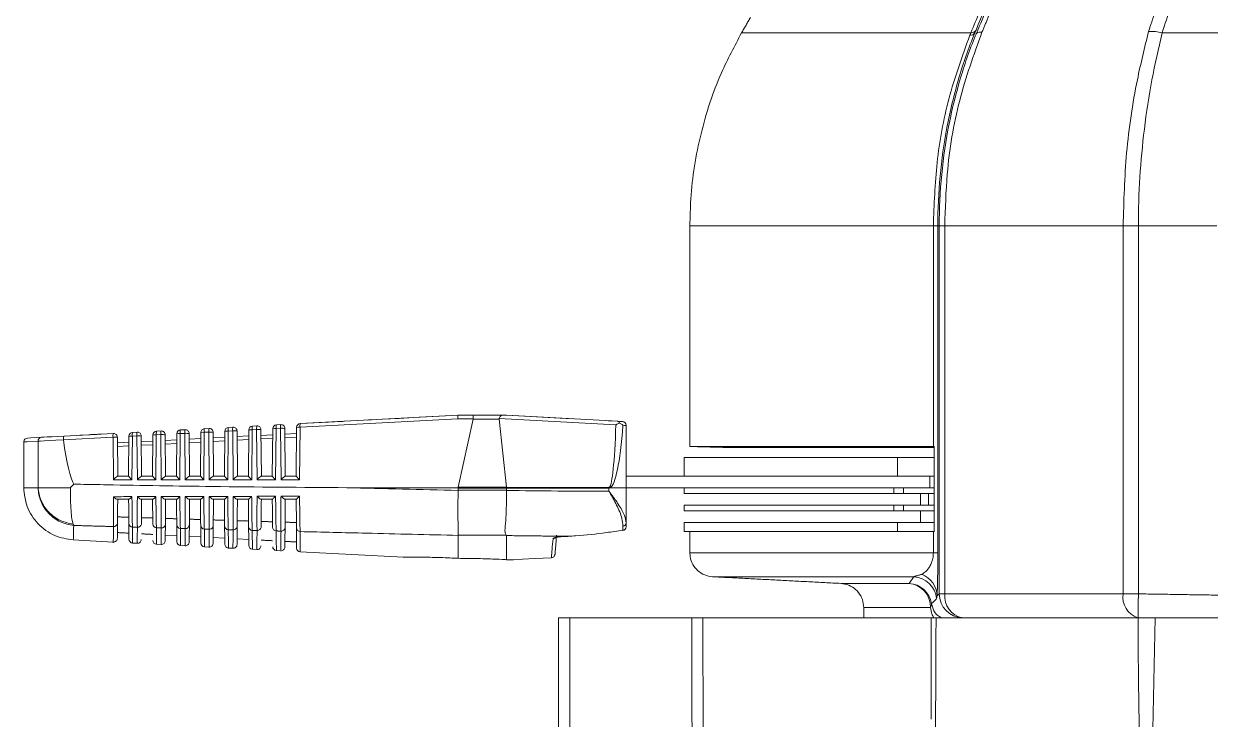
# Model space of a CAD drawing. Extents: x 2 to 136, y 1 to 99.
# Drawn here: x 52.111 to 55.184, y 10.563 to 12.364 of the extents above; entities that cross this region are included whole.
import ezdxf

# ---------------------------------------------------------------- set-up
doc = ezdxf.new("R2010")
doc.units = 0
doc.header["$MEASUREMENT"] = 0
doc.linetypes.add('SLD-Solid', pattern=[0])
doc.layers.add('OBJECT', color=7, linetype='CONTINUOUS')

msp = doc.modelspace()

# ---------------------------------------------------------------- linework, layer by layer
at = {"layer": 'OBJECT', "linetype": 'SLD-Solid', "lineweight": 15}
for p, q in [((53.9704, 12.3402), (54.564, 12.3402)), ((54.5784, 12.3384), (54.5744, 12.3401)), ((55.0597, 12.3402), (55.298, 12.3402)), ((53.8364, 11.2689), (53.8364, 11.8402)), ((53.8364, 11.8402), (54.4668, 11.8402)), ((54.4668, 11.8402), (54.4785, 11.8402)), ((54.4668, 11.2689), (54.4668, 11.8402)), ((54.4821, 11.8402), (54.4785, 11.8402)), ((54.4785, 11.8402), (54.4785, 10.9936)), ((54.4964, 11.8402), (54.4821, 11.8402)), ((54.4821, 10.8873), (54.4821, 11.8402)), ((54.9583, 11.8402), (54.4964, 11.8402)), ((54.4964, 11.8402), (54.4964, 10.8873)), ((54.9583, 11.8402), (54.9978, 11.8402)), ((54.9583, 10.8873), (54.9583, 11.8402)), ((54.9978, 11.8402), (55.2013, 11.8402)), ((54.9978, 11.8402), (54.9978, 10.8873)), ((53.2354, 11.3403), (52.8269, 11.3187)), ((52.8276, 11.3281), (53.2364, 11.3497)), ((53.2364, 11.3497), (53.1352, 11.3444)), ((53.2749, 11.3403), (53.2354, 11.3403)), ((53.2364, 11.3497), (53.2364, 11.3497)), ((53.2364, 11.3497), (53.2755, 11.3497)), ((53.2749, 11.34), (53.2367, 11.1638)), ((53.2749, 11.34), (53.2749, 11.3403)), ((53.3425, 11.34), (53.2749, 11.34)), ((53.2755, 11.3497), (53.3531, 11.3497)), ((53.3612, 11.1638), (53.3425, 11.34)), ((53.6449, 11.325), (53.3428, 11.3414)), ((53.3531, 11.3497), (53.3614, 11.3497)), ((53.3614, 11.3497), (53.6496, 11.3341)), ((53.5317, 11.3405), (53.3614, 11.3497)), ((52.4554, 11.3085), (52.4673, 11.3091)), ((52.5174, 11.3118), (52.5292, 11.3124)), ((52.5794, 11.315), (52.5912, 11.3157)), ((52.631, 11.1922), (52.632, 11.3084)), ((52.6408, 11.3089), (52.6397, 11.1828)), ((52.6525, 11.3095), (52.6408, 11.3089)), ((52.6415, 11.3183), (52.6532, 11.3189)), ((52.6536, 11.1828), (52.6525, 11.3095)), ((52.6637, 11.309), (52.6647, 11.1922)), ((52.693, 11.1922), (52.694, 11.3117)), ((52.7028, 11.3121), (52.7017, 11.1828)), ((52.7145, 11.3127), (52.7028, 11.3121)), ((52.7035, 11.3216), (52.7152, 11.3222)), ((52.7156, 11.1828), (52.7145, 11.3127)), ((52.7257, 11.3123), (52.7267, 11.1922)), ((52.755, 11.1922), (52.7561, 11.315)), ((52.7648, 11.3154), (52.7637, 11.1828)), ((52.7764, 11.316), (52.7648, 11.3154)), ((52.7655, 11.3249), (52.7771, 11.3255)), ((52.7776, 11.1828), (52.7764, 11.316)), ((52.7877, 11.3156), (52.7887, 11.1922)), ((52.817, 11.1922), (52.8181, 11.3182)), ((52.8269, 11.3187), (52.8257, 11.1828)), ((52.9008, 11.332), (52.8276, 11.3281)), ((53.6714, 11.3145), (53.6714, 11.1622)), ((52.1114, 11.2808), (52.1114, 11.1618)), ((52.1484, 11.1622), (52.1484, 11.2828)), ((52.3426, 11.2931), (52.214, 11.2863)), ((52.2163, 11.2959), (52.3433, 11.3026)), ((52.3433, 11.3026), (52.3117, 11.3009)), ((52.3436, 11.1828), (52.3426, 11.2931)), ((52.3539, 11.2927), (52.3547, 11.1922)), ((52.354, 11.2781), (52.3837, 11.2797)), ((52.383, 11.1922), (52.3839, 11.2953)), ((52.3927, 11.2958), (52.3917, 11.1828)), ((52.4046, 11.2964), (52.3927, 11.2958)), ((52.3934, 11.3052), (52.4053, 11.3058)), ((52.4056, 11.1828), (52.4046, 11.2964)), ((52.4158, 11.2959), (52.4167, 11.1922)), ((52.416, 11.2814), (52.4458, 11.2829)), ((52.445, 11.1922), (52.4459, 11.2986)), ((52.4547, 11.299), (52.4537, 11.1828)), ((52.4666, 11.2997), (52.4547, 11.299)), ((52.4676, 11.1828), (52.4666, 11.2997)), ((52.4778, 11.2992), (52.4787, 11.1922)), ((52.4779, 11.2846), (52.5078, 11.2862)), ((52.5077, 11.2768), (52.478, 11.2752)), ((52.507, 11.1922), (52.5079, 11.3019)), ((52.5167, 11.3023), (52.5157, 11.1828)), ((52.5286, 11.3029), (52.5167, 11.3023)), ((52.5296, 11.1828), (52.5286, 11.3029)), ((52.5398, 11.3025), (52.5407, 11.1922)), ((52.5399, 11.2879), (52.5698, 11.2895)), ((52.5697, 11.2801), (52.54, 11.2785)), ((52.569, 11.1922), (52.57, 11.3051)), ((52.5787, 11.3056), (52.5777, 11.1828)), ((52.5905, 11.3062), (52.5787, 11.3056)), ((52.5916, 11.1828), (52.5905, 11.3062)), ((52.6017, 11.3058), (52.6027, 11.1922)), ((52.6019, 11.2912), (52.6319, 11.2928)), ((52.6318, 11.2833), (52.6019, 11.2818)), ((52.6638, 11.2945), (52.6939, 11.2961)), ((52.6938, 11.2866), (52.6639, 11.285)), ((52.7258, 11.2977), (52.7559, 11.2993)), ((52.7558, 11.2899), (52.7259, 11.2883)), ((52.7878, 11.301), (52.8179, 11.3026)), ((52.8179, 11.2932), (52.7879, 11.2916)), ((52.3837, 11.2702), (52.3541, 11.2687)), ((52.4457, 11.2735), (52.416, 11.272)), ((54.4668, 11.2689), (53.8364, 11.2689)), ((53.9403, 11.2662), (53.9412, 11.2662)), ((54.2453, 11.2662), (53.9412, 11.2662)), ((54.2453, 11.2662), (54.2463, 11.2662)), ((54.4692, 11.2662), (54.2463, 11.2662)), ((54.4668, 11.2689), (54.4692, 11.2689)), ((54.4692, 11.269), (54.4692, 11.0484)), ((53.8214, 11.2402), (53.8214, 11.1922)), ((53.8214, 11.2402), (54.3736, 11.2402)), ((54.3736, 11.2402), (54.3736, 11.1922)), ((54.4692, 11.2402), (54.3736, 11.2402)), ((52.3546, 11.1922), (52.383, 11.1922)), ((52.4166, 11.1922), (52.445, 11.1922)), ((52.4786, 11.1922), (52.507, 11.1922)), ((52.5406, 11.1922), (52.569, 11.1922)), ((52.6026, 11.1922), (52.631, 11.1922)), ((52.6646, 11.1922), (52.693, 11.1922)), ((52.7266, 11.1922), (52.755, 11.1922)), ((52.7886, 11.1922), (52.817, 11.1922)), ((53.6714, 11.1922), (53.8529, 11.1922)), ((53.8529, 11.1922), (54.3736, 11.1922)), ((54.4692, 11.1922), (54.3736, 11.1922)), ((54.4574, 11.1922), (54.4574, 11.1622)), ((52.3917, 11.1828), (52.3436, 11.1828)), ((52.4537, 11.1828), (52.4056, 11.1828)), ((52.5157, 11.1828), (52.4676, 11.1828)), ((52.5777, 11.1828), (52.5296, 11.1828)), ((52.6397, 11.1828), (52.5916, 11.1828)), ((52.7017, 11.1828), (52.6536, 11.1828)), ((52.7637, 11.1828), (52.7156, 11.1828)), ((52.8257, 11.1828), (52.7776, 11.1828)), ((52.9477, 11.1622), (53.2363, 11.1622)), ((53.2363, 11.1551), (53.2364, 11.1555)), ((53.2364, 11.1607), (53.2364, 11.1555)), ((53.3614, 11.1607), (53.2364, 11.1607)), ((53.2364, 11.1555), (53.3614, 11.1555)), ((53.2367, 11.1638), (53.3612, 11.1638)), ((53.3612, 11.1638), (53.3613, 11.163)), ((53.3613, 11.163), (53.6269, 11.163)), ((53.3614, 11.1614), (53.3614, 11.1607)), ((53.6269, 11.1614), (53.3614, 11.1614)), ((53.3614, 11.1555), (53.3614, 11.1607)), ((53.3614, 11.1555), (53.3614, 11.155)), ((53.6269, 11.153), (53.6269, 11.1614)), ((53.6299, 11.1622), (53.6714, 11.1622)), ((53.6714, 11.1622), (53.6714, 11.0705)), ((53.6714, 11.1622), (53.8529, 11.1622)), ((53.8214, 11.1622), (53.8214, 11.1473)), ((53.8529, 11.1622), (54.3647, 11.1622)), ((54.3647, 11.1622), (54.3898, 11.1622)), ((54.3647, 11.1473), (54.3647, 11.1622)), ((54.4692, 11.1622), (54.3898, 11.1622)), ((54.3898, 11.1622), (54.3898, 11.1473)), ((53.8214, 11.1473), (54.3647, 11.1473)), ((54.3898, 11.1473), (54.3647, 11.1473)), ((54.4692, 11.1473), (54.3898, 11.1473)), ((54.4336, 11.1473), (54.4336, 11.1173)), ((54.4545, 11.1473), (54.4545, 11.1173)), ((53.8214, 11.1173), (53.8214, 11.1024)), ((53.8214, 11.1173), (54.3647, 11.1173)), ((53.8214, 11.1024), (54.3647, 11.1024)), ((54.3647, 11.1173), (54.3898, 11.1173)), ((54.3647, 11.1024), (54.3647, 11.1173)), ((54.3898, 11.1024), (54.3647, 11.1024)), ((54.4692, 11.1173), (54.3898, 11.1173)), ((54.3898, 11.1173), (54.3898, 11.1024)), ((54.4692, 11.1024), (54.3898, 11.1024)), ((54.4336, 11.1024), (54.4336, 11.0724)), ((53.8214, 11.0724), (53.8214, 11.0484)), ((54.3736, 11.0724), (53.8214, 11.0724)), ((54.3736, 11.0484), (54.3736, 11.0724)), ((54.3736, 11.0724), (54.4692, 11.0724)), ((52.4777, 11.0395), (52.508, 11.0379)), ((52.5397, 11.0362), (52.57, 11.0347)), ((52.6017, 11.033), (52.632, 11.0314)), ((53.3609, 11.0389), (53.2364, 11.0389)), ((53.2364, 11.0388), (53.2364, 10.9793)), ((53.3614, 11.0382), (53.3614, 10.9758)), ((53.5024, 11.0351), (53.5206, 11.0361)), ((53.5024, 11.0354), (53.5024, 11.0351)), ((53.5024, 11.0351), (53.5024, 11.0351)), ((53.5206, 11.0363), (53.5206, 11.0361)), ((54.3736, 11.0484), (53.8214, 11.0484)), ((53.8364, 10.9936), (53.8364, 11.0484)), ((54.3736, 11.0484), (54.3915, 11.0484)), ((54.4668, 11.0484), (54.3915, 11.0484)), ((54.4668, 11.0484), (54.4692, 11.0484)), ((54.4668, 10.9936), (54.4668, 11.0484)), ((52.2393, 11.027), (52.3433, 11.0215)), ((52.3933, 11.0189), (52.4053, 11.0183)), ((52.4553, 11.0157), (52.4672, 11.015)), ((52.5174, 11.0124), (52.5292, 11.0118)), ((52.5794, 11.0092), (52.5911, 11.0085)), ((52.6414, 11.0059), (52.6531, 11.0053)), ((52.6637, 11.0297), (52.6941, 11.0281)), ((52.7034, 11.0027), (52.7151, 11.002)), ((52.7654, 10.9994), (52.777, 10.9988)), ((52.8274, 10.9962), (53.0949, 10.9821)), ((53.8364, 10.9936), (54.4668, 10.9936)), ((54.4668, 10.9936), (54.4785, 10.9936)), ((54.416, 10.9317), (53.8952, 10.9317)), ((54.2277, 10.9143), (54.4038, 10.9143)), ((54.4964, 10.8873), (54.4821, 10.8873)), ((54.4964, 10.8873), (54.9583, 10.8873)), ((54.9583, 10.8873), (54.9978, 10.8873)), ((54.2864, 10.8253), (54.2864, 10.8523)), ((54.4591, 10.8523), (54.2864, 10.8523)), ((53.4964, 10.1995), (53.4964, 10.8253)), ((53.4964, 10.8253), (53.5256, 10.8253)), ((53.5256, 10.8253), (53.8411, 10.8253)), ((53.5256, 10.8253), (53.5256, 10.1995)), ((53.8411, 10.8253), (53.8701, 10.8253)), ((54.4692, 10.8253), (53.8701, 10.8253)), ((54.461, 10.8253), (54.4613, 10.5627)), ((54.9969, 10.8253), (54.4738, 10.8253))]:
    msp.add_line(p, q, dxfattribs=at)
at = {"layer": 'OBJECT', "linetype": 'SLD-Solid', "lineweight": 15, "flags": 128}
for points in [[(53.1352, 11.3444), (53.109, 11.343), (53.0839, 11.3417), (53.0608, 11.3405), (53.0405, 11.3394), (53.0239, 11.3385), (53.0115, 11.3379), (53.0039, 11.3375), (53.0013, 11.3373)], [(52.9409, 11.3341), (52.9401, 11.3341), (52.9379, 11.334), (52.9343, 11.3338), (52.9295, 11.3335), (52.9235, 11.3332), (52.9166, 11.3328), (52.9089, 11.3324), (52.9008, 11.332)], [(53.6248, 11.3354), (53.6248, 11.3354), (53.6341, 11.3349), (53.6618, 11.3334)], [(53.6496, 11.3341), (53.6559, 11.3337), (53.66, 11.3335), (53.6618, 11.3334)], [(53.6713, 11.3234), (53.67, 11.3235), (53.6672, 11.3236), (53.663, 11.3238)], [(53.6713, 11.3236), (53.6713, 11.3235), (53.6713, 11.3234)], [(52.1484, 11.2828), (52.1206, 11.2813), (52.1114, 11.2808)], [(52.1208, 11.2908), (52.1208, 11.2908), (52.1301, 11.2913), (52.1577, 11.2928)], [(52.214, 11.286), (52.1948, 11.285), (52.1781, 11.2842), (52.1645, 11.2836), (52.1545, 11.2831), (52.1484, 11.2828)], [(52.1577, 11.2928), (52.1632, 11.2931), (52.1722, 11.2935), (52.1843, 11.2942), (52.1992, 11.295), (52.2163, 11.2959)], [(52.2567, 11.298), (52.2595, 11.2982), (52.2825, 11.2994)], [(52.3542, 11.0712), (52.3539, 11.0414), (52.3539, 11.0314)], [(52.3839, 11.0288), (52.3839, 11.0288), (52.3838, 11.0391), (52.3835, 11.0698)], [(52.4782, 11.0678), (52.4779, 11.0357), (52.4778, 11.0249)], [(52.5079, 11.0223), (52.5079, 11.0241), (52.5078, 11.0382), (52.5076, 11.0664)], [(52.5402, 11.0661), (52.5399, 11.0377), (52.5398, 11.0235), (52.5398, 11.0217)], [(52.57, 11.0191), (52.57, 11.0209), (52.5698, 11.0355), (52.5696, 11.0647)], [(52.6021, 11.0644), (52.6019, 11.035), (52.6018, 11.0203), (52.6017, 11.0184)], [(52.632, 11.0158), (52.632, 11.0177), (52.6318, 11.0329), (52.6316, 11.0631)], [(52.6641, 11.0627), (52.6639, 11.0323), (52.6637, 11.0171), (52.6637, 11.0152)], [(52.694, 11.0126), (52.694, 11.0145), (52.6939, 11.0302), (52.6936, 11.0614)], [(52.7881, 11.0595), (52.7878, 11.027), (52.7877, 11.0107), (52.7877, 11.0087)], [(52.8181, 11.0061), (52.8181, 11.0081), (52.8179, 11.0249), (52.8176, 11.0582)], [(53.4914, 11.0389), (53.4892, 11.0132), (53.4877, 10.9969), (53.4871, 10.9902)], [(53.4975, 11.0347), (53.4996, 11.0349), (53.5024, 11.0351)], [(53.3792, 10.9757), (53.4025, 10.977), (53.4353, 10.9787), (53.4777, 10.981)]]:
    msp.add_lwpolyline(points, dxfattribs=at)
at = {"layer": 'OBJECT', "linetype": 'SLD-Solid', "lineweight": 15}
for centre, radius, start, end in [((54.5618, 12.3491), 0.0155, 268.1294, 324.6107), ((54.5642, 12.3562), 0.016, 269.4457, 325.4745), ((54.5882, 12.3267), 0.0153, 73.0297, 130.1257), ((55.0296, 12.2142), 0.1296, 76.5654, 92.4544), ((52.4559, 11.2985), 0.01, 93.0226, 179.5), ((52.4748, 11.3023), 0.0204, 162.3832, 189.2805), ((52.4867, 11.3029), 0.0204, 162.3832, 189.2805), ((52.4678, 11.2991), 0.01, 0.5, 93.0226), ((52.5179, 11.3018), 0.01, 93.0226, 179.5), ((52.5369, 11.3056), 0.0204, 162.3855, 189.2745), ((52.5487, 11.3062), 0.0204, 162.3832, 189.2805), ((52.5298, 11.3024), 0.01, 0.5, 93.0226), ((52.58, 11.3051), 0.01, 93.0226, 179.5), ((52.5989, 11.3089), 0.0204, 162.383, 189.2806), ((52.6107, 11.3095), 0.0204, 162.3859, 189.2742), ((52.5917, 11.3057), 0.01, 0.5, 93.0226), ((52.642, 11.3083), 0.01, 93.0226, 179.5), ((52.6384, 11.2679), 0.041, 86.6838, 99.0007), ((52.6609, 11.3121), 0.0204, 162.3864, 189.2738), ((52.6726, 11.3128), 0.0204, 162.3832, 189.2805), ((52.656, 11.2551), 0.0545, 81.8662, 93.6814), ((52.6537, 11.3089), 0.01, 0.5, 93.0226), ((52.704, 11.3116), 0.01, 93.0226, 179.5), ((52.7004, 11.2712), 0.041, 86.687, 98.9994), ((52.7229, 11.3154), 0.0204, 162.3828, 189.2808), ((52.7346, 11.316), 0.0204, 162.3832, 189.2805), ((52.718, 11.2583), 0.0545, 81.8665, 93.6811), ((52.7157, 11.3122), 0.01, 0.5, 93.0226), ((52.7661, 11.3149), 0.01, 93.0226, 179.5), ((52.7625, 11.2745), 0.041, 86.6838, 99.0007), ((52.785, 11.3187), 0.0204, 162.3859, 189.2742), ((52.7966, 11.3193), 0.0204, 162.3859, 189.2742), ((52.7799, 11.2616), 0.0545, 81.8661, 93.6815), ((52.7777, 11.3155), 0.01, 0.5, 93.0226), ((52.8281, 11.3182), 0.01, 93.0226, 179.5), ((52.8245, 11.2777), 0.041, 86.6868, 98.9977), ((52.847, 11.322), 0.0204, 162.3828, 189.2808), ((53.6613, 11.3234), 0.01, 0.809, 86.8941), ((53.6613, 11.3234), 0.00999, 359.9496, 86.8549), ((52.1214, 11.2808), 0.01, 93.0226, 175.0653), ((52.1583, 11.2829), 0.00991, 93.4746, 180.5507), ((52.3628, 11.2964), 0.0204, 162.3859, 189.2742), ((52.3461, 11.2387), 0.0545, 81.8661, 93.6815), ((52.3439, 11.2926), 0.01, 0.5, 93.0226), ((52.3939, 11.2952), 0.01, 93.0226, 179.5), ((52.3903, 11.2548), 0.041, 86.6857, 99.0007), ((52.4128, 11.299), 0.0204, 162.3855, 189.2745), ((52.4247, 11.2997), 0.0204, 162.3758, 189.2843), ((52.4081, 11.242), 0.0545, 81.8662, 93.6814), ((52.4058, 11.2959), 0.01, 0.5, 93.0226), ((52.4523, 11.2581), 0.041, 86.6836, 99.001), ((52.4701, 11.2452), 0.0545, 81.8665, 93.6811), ((52.5144, 11.2614), 0.041, 86.687, 98.9975), ((52.5321, 11.2485), 0.0545, 81.8667, 93.6809), ((52.5764, 11.2646), 0.041, 86.687, 98.9994), ((52.594, 11.2518), 0.0545, 81.8661, 93.6815), ((53.508, 11.1614), 0.1189, 0.0138, 0.7743), ((53.5339, 11.071), 0.1324, 43.5506, 44.5), ((52.3443, 11.0714), 0.00992, 266.5029, 358.941), ((52.3934, 11.07), 0.00989, 181.003, 267.587), ((52.4063, 11.0697), 0.00992, 266.4849, 358.9201), ((52.4554, 11.0683), 0.00989, 181.0189, 267.61), ((52.4683, 11.068), 0.00991, 266.4666, 358.8996), ((52.5174, 11.0666), 0.00989, 181.0368, 267.6311), ((52.5302, 11.0663), 0.00991, 266.4477, 358.8788), ((52.5795, 11.0649), 0.00988, 181.0553, 267.6532), ((52.5922, 11.0646), 0.00991, 266.4286, 358.8557), ((52.6415, 11.0633), 0.00988, 181.0784, 267.6709), ((52.6542, 11.0629), 0.00991, 266.4108, 358.8338), ((52.7035, 11.0616), 0.00987, 181.0943, 267.6966), ((53.6629, 11.0716), 0.00857, 271.3583, 352.7708), ((52.3439, 11.0315), 0.01, 266.9496, 359.5), ((52.7162, 11.0613), 0.0099, 266.3922, 358.8115), ((52.7655, 11.06), 0.00987, 181.1135, 267.7191), ((52.7782, 11.0597), 0.0099, 266.3725, 358.7897), ((52.8275, 11.0584), 0.00987, 181.134, 267.7412), ((53.4815, 11.0401), 0.0101, 272.6072, 311.1823), ((53.4994, 11.0015), 0.0332, 93.2081, 110.1487), ((53.6623, 11.0615), 0.00906, 272.8152, 355.6376), ((53.652, 11.0503), 0.011, 3.6039, 11.5459), ((53.6614, 11.0609), 0.01, 279.2546, 0), ((52.3939, 11.0289), 0.01, 180.5, 266.6468), ((52.4058, 11.0283), 0.01, 266.5331, 359.5), ((52.4559, 11.0256), 0.01, 180.5, 266.1343), ((52.4678, 11.025), 0.01, 266.0214, 359.5), ((52.5179, 11.0224), 0.01, 180.5, 265.6235), ((52.5298, 11.0218), 0.01, 265.5116, 359.5), ((52.58, 11.0191), 0.01, 180.5, 265.1147), ((52.5917, 11.0185), 0.01, 265.0037, 359.5), ((52.642, 11.0159), 0.01, 180.5, 264.6079), ((52.6537, 11.0153), 0.01, 264.4978, 359.5), ((52.704, 11.0126), 0.01, 180.5, 264.103), ((52.7157, 11.012), 0.01, 263.9939, 359.5), ((52.7661, 11.0094), 0.01, 180.5, 263.6003), ((52.7777, 11.0088), 0.01, 263.4921, 359.5), ((52.8281, 11.0061), 0.01, 180.5, 263.0997), ((54.4008, 10.8523), 0.062, 9.0434, 87.1598), ((54.3987, 10.854), 0.0605, 358.4265, 85.0795), ((54.4132, 10.8697), 0.062, 5.1379, 87.4505), ((54.4159, 10.8812), 0.0604, 0.8387, 69.7837), ((54.5441, 10.8873), 0.062, 180.0185, 268.8269), ((54.5529, 10.8812), 0.0568, 173.8232, 259.8676), ((55.0131, 10.8784), 0.0556, 170.8084, 252.8844), ((104.3067, 10.0493), 49.316, 179.02638, 179.0984), ((54.4477, 10.861), 0.0143, 322.6459, 4.1231)]:
    msp.add_arc(centre, radius, start, end, dxfattribs=at)
for centre, major_axis, ratio, start_param, end_param in [((53.2366, 11.3397), (-0.00026, 0.01), 0.120424, 0.003177, 1.515259), ((53.2755, 11.3397), (0, 0.01), 0.061163, 0, 1.518436), ((53.3799, 11.3397), (0.0374, -0.0006), 0.267094, 3.033482, 3.174083), ((53.6191, 11.7325), (-0.0078, 0.5695), 0.050872, 3.193561, 3.914226), ((53.6114, 11.731), (-0.0157, 0.5695), 0.101686, 3.191455, 3.913119), ((52.2664, 13.452), (0.0147, 2.2897), 0.052015, 2.811677, 3.052791), ((54.4165, 11.2871), (0.062, -0.0151), 0.162711, 5.7002, 5.769198), ((52.3448, 11.1822), (0.00988, 0.00996), 0.087934, 0.08695, 1.605386), ((52.3929, 11.1822), (-0.00991, 0.00999), 0.035372, 0.03505, 1.483386), ((52.4068, 11.1822), (0.00988, 0.00996), 0.087934, 0.08695, 1.605386), ((52.4549, 11.1822), (-0.00991, 0.00999), 0.035372, 0.03505, 1.483386), ((52.4688, 11.1822), (0.00988, 0.00996), 0.087934, 0.08695, 1.605386), ((52.5169, 11.1822), (-0.00991, 0.00999), 0.035372, 0.03505, 1.483386), ((52.5308, 11.1822), (0.00988, 0.00996), 0.087934, 0.08695, 1.605386), ((52.5789, 11.1822), (-0.00991, 0.00999), 0.035372, 0.03505, 1.483386), ((52.5928, 11.1822), (0.00988, 0.00996), 0.087934, 0.08695, 1.605386), ((52.6409, 11.1822), (-0.00991, 0.00999), 0.035372, 0.03505, 1.483386), ((52.6548, 11.1822), (0.00988, 0.00996), 0.087934, 0.08695, 1.605386), ((52.7029, 11.1822), (-0.00991, 0.00999), 0.035372, 0.03505, 1.483386), ((52.7168, 11.1822), (0.00988, 0.00996), 0.087934, 0.08695, 1.605386), ((52.7649, 11.1822), (-0.00991, 0.00999), 0.035372, 0.03505, 1.483386), ((52.7788, 11.1822), (0.00988, 0.00996), 0.087934, 0.08695, 1.605386), ((52.8269, 11.1822), (-0.00991, 0.00999), 0.035372, 0.03505, 1.483386), ((57.2547, 13.2247), (19.0675, 0), 0.111038, 4.484542, 4.500054), ((52.2584, 11.1607), (0.9787, 0.0064), 0.122438, 6.24272, 6.255809), ((52.259, 11.1607), (0.9773, 0), 0.122785, 0, 0.013091), ((53.7191, 13.2247), (7.8848, 0), 0.262774, 4.666998, 4.700689), ((53.6191, 11.7325), (-0.0078, 0.5695), 0.050872, 3.140897, 3.193561), ((53.6114, 11.731), (-0.0157, 0.5695), 0.101686, 3.138791, 3.191455), ((54.4165, 11.0303), (0.062, 0.0151), 0.162756, 0.513963, 0.582961)]:
    msp.add_ellipse(centre, major_axis=major_axis, ratio=ratio, start_param=start_param, end_param=end_param, dxfattribs=at)
for points in [[(54.564, 12.3402), (54.9334, 13.2283)], [(54.6233, 12.4152), (54.5927, 12.3414)], [(55.0241, 12.3436), (55.048, 12.4152)], [(53.9704, 12.3402), (53.9931, 12.3796)], [(54.5613, 12.3336), (54.564, 12.3402)], [(53.6714, 11.3145), (53.6713, 11.3234)], [(52.214, 11.2863), (52.214, 11.286)], [(53.9167, 11.2668), (53.8364, 11.2689)], [(53.9167, 11.2668), (53.9194, 11.2668)], [(53.9194, 11.2668), (53.9412, 11.2662)], [(54.4668, 11.2689), (54.4694, 11.2689)], [(52.148, 11.1622), (52.1484, 11.1622)], [(52.2321, 11.1622), (52.2413, 11.1713)], [(53.3614, 11.1614), (53.3613, 11.163)], [(52.3833, 11.1322), (52.3535, 11.1322)], [(52.4452, 11.1322), (52.4156, 11.1322)], [(52.5072, 11.1322), (52.4777, 11.1322)], [(52.5692, 11.1322), (52.5397, 11.1322)], [(52.6311, 11.1322), (52.6018, 11.1322)], [(52.6931, 11.1322), (52.6639, 11.1322)], [(52.7551, 11.1322), (52.7259, 11.1322)], [(52.8171, 11.1322), (52.788, 11.1322)], [(52.2393, 11.0678), (52.2407, 11.0645)], [(52.3437, 11.0615), (52.2407, 11.0645)], [(52.3834, 11.0856), (52.3543, 11.0866)], [(52.4454, 11.0837), (52.4163, 11.0846)], [(52.5074, 11.0817), (52.4783, 11.0826)], [(52.5694, 11.0797), (52.5403, 11.0807)], [(52.6315, 11.0778), (52.6023, 11.0787)], [(52.6935, 11.0759), (52.6642, 11.0768)], [(52.7555, 11.0739), (52.7262, 11.0748)], [(52.8175, 11.072), (52.7882, 11.0729)], [(53.6628, 11.0525), (53.6631, 11.063)], [(53.6714, 11.0705), (53.6714, 11.0609)], [(52.354, 11.046), (52.3837, 11.0444)], [(52.4057, 11.0598), (52.393, 11.0601)], [(52.4159, 11.0427), (52.4458, 11.0412)], [(52.4676, 11.0581), (52.455, 11.0584)], [(52.5296, 11.0564), (52.517, 11.0567)], [(52.5916, 11.0547), (52.579, 11.055)], [(52.6536, 11.053), (52.6411, 11.0534)], [(52.7156, 11.0514), (52.7031, 11.0518)], [(52.7776, 11.0498), (52.7651, 11.0502)], [(53.2364, 11.0389), (53.2364, 11.0388)], [(53.3614, 11.0382), (53.3609, 11.0389)], [(53.5206, 11.0363), (53.3614, 11.0382)], [(53.5024, 11.0354), (53.5206, 11.0363)], [(54.4694, 11.0484), (54.4668, 11.0484)], [(52.7258, 11.0265), (52.7559, 11.0249)], [(52.7878, 11.0232), (52.8179, 11.0216)], [(53.3792, 10.9757), (53.3792, 10.9757)], [(53.4777, 10.981), (53.4777, 10.981)], [(54.2277, 10.9143), (53.8952, 10.9317)], [(54.416, 10.9317), (54.4368, 10.9378)], [(54.4763, 10.8821), (54.475, 10.8753)], [(54.4763, 10.8821), (54.4821, 10.8873)], [(54.9978, 10.8873), (55.3234, 10.8821)], [(55.0414, 10.8253), (55.022, 9.9453)]]:
    msp.add_open_spline(points, degree=1, dxfattribs=at)
for points, knots in [([(54.9457, 13.2351), (54.8859, 13.0912), (54.7629, 12.7954), (54.6403, 12.4993), (54.5773, 12.3471)], [0, 0, 0, 0, 0.486388, 1, 1, 1, 1]), ([(54.5784, 12.3384), (54.5784, 12.3384), (54.5884, 12.3619), (54.5979, 12.3851), (54.6074, 12.4083)], [0, 0, 0, 0, 0.000029, 1, 1, 1, 1]), ([(55.0823, 12.4079), (55.0741, 12.3848), (55.0659, 12.3617), (55.0597, 12.3402), (55.0597, 12.3402)], [0, 0, 0, 0, 0.999968, 1, 1, 1, 1]), ([(53.9704, 12.3402), (53.9521, 12.3059), (53.9078, 12.2226), (53.8607, 12.078), (53.8386, 11.9436), (53.8369, 11.8634), (53.8364, 11.8402)], [0, 0, 0, 0, 0.222892, 0.54036, 0.867035, 1, 1, 1, 1]), ([(54.4668, 11.8402), (54.4688, 11.8951), (54.4728, 12.0065), (54.5038, 12.1746), (54.5417, 12.2794), (54.5613, 12.3336)], [0, 0, 0, 0, 0.319105, 0.647494, 1, 1, 1, 1]), ([(54.5744, 12.3401), (54.5744, 12.3401), (54.5574, 12.3006), (54.5309, 12.2225), (54.5002, 12.0967), (54.4825, 11.9689), (54.4785, 11.8831), (54.4785, 11.8402), (54.4785, 11.8402)], [0, 0, 0, 0, 0.000004, 0.254675, 0.509348, 0.754672, 0.999996, 1, 1, 1, 1]), ([(54.4821, 11.8402), (54.4821, 11.8402), (54.4821, 11.8847), (54.4864, 11.9736), (54.5052, 12.1023), (54.5357, 12.2243), (54.5626, 12.3016), (54.5784, 12.3384), (54.5784, 12.3384)], [0, 0, 0, 0, 0.000005, 0.2589, 0.517796, 0.758901, 0.999996, 1, 1, 1, 1]), ([(54.5927, 12.3414), (54.5717, 12.2833), (54.5293, 12.1653), (54.501, 11.9945), (54.4978, 11.8849), (54.4964, 11.8402)], [0, 0, 0, 0, 0.365392, 0.741453, 1, 1, 1, 1]), ([(54.5773, 12.3471), (54.5763, 12.3447), (54.5753, 12.3423), (54.5744, 12.3401), (54.5744, 12.3401)], [0, 0, 0, 0, 0.99969, 1, 1, 1, 1]), ([(54.9583, 11.8402), (54.9601, 11.9035), (54.9638, 12.0319), (54.9893, 12.2015), (55.014, 12.3023), (55.0241, 12.3436)], [0, 0, 0, 0, 0.364471, 0.739445, 1, 1, 1, 1]), ([(55.0597, 12.3402), (55.0597, 12.3402), (55.0493, 12.2986), (55.0321, 12.2197), (55.0121, 12.093), (55.0005, 11.9666), (54.9978, 11.8823), (54.9978, 11.8402), (54.9978, 11.8402)], [0, 0, 0, 0, 0.000005, 0.255831, 0.511647, 0.755821, 0.999995, 1, 1, 1, 1]), ([(53.3531, 11.3497), (53.3516, 11.3497), (53.349, 11.3497), (53.3464, 11.3485), (53.3449, 11.3464), (53.3438, 11.3438), (53.343, 11.342), (53.3428, 11.3414)], [0, 0, 0, 0, 0.281506, 0.477148, 0.672468, 0.878468, 1, 1, 1, 1]), ([(53.6449, 11.325), (53.645, 11.325), (53.6481, 11.3267), (53.651, 11.3282), (53.6538, 11.3297)], [0, 0, 0, 0, 0.019978, 1, 1, 1, 1]), ([(53.6496, 11.3341), (53.6497, 11.3341), (53.65, 11.3341), (53.6509, 11.3338), (53.6523, 11.3328), (53.6533, 11.3311), (53.6537, 11.33), (53.6538, 11.3297)], [0, 0, 0, 0, 0.017155, 0.20226, 0.556605, 0.898365, 1, 1, 1, 1]), ([(53.6538, 11.3297), (53.6563, 11.3284), (53.6598, 11.3265), (53.6622, 11.3245), (53.6629, 11.3239), (53.663, 11.3238)], [0, 0, 0, 0, 0.696355, 0.97882, 1, 1, 1, 1]), ([(52.214, 11.2863), (52.2139, 11.2874), (52.2139, 11.2896), (52.2143, 11.2925), (52.2149, 11.2947), (52.2157, 11.2957), (52.2161, 11.2959), (52.2163, 11.2959), (52.2163, 11.2959)], [0, 0, 0, 0, 0.219277, 0.438503, 0.659241, 0.882982, 0.985818, 1, 1, 1, 1]), ([(52.3117, 11.3009), (52.3079, 11.3007), (52.3003, 11.3003), (52.291, 11.2998), (52.2848, 11.2995), (52.2833, 11.2994), (52.2825, 11.2994)], [0, 0, 0, 0, 0.261879, 0.524405, 0.776416, 1, 1, 1, 1]), ([(53.9167, 11.2668), (53.9202, 11.2667), (53.9281, 11.2665), (53.9359, 11.2663), (53.9403, 11.2662)], [0, 0, 0, 0, 0.44222, 1, 1, 1, 1]), ([(52.1114, 11.1622), (52.1131, 11.1457), (52.1168, 11.1114), (52.1462, 11.0668), (52.1893, 11.035), (52.2233, 11.0296), (52.2397, 11.027)], [0, 0, 0, 0, 0.240773, 0.5, 0.759226, 1, 1, 1, 1]), ([(52.1114, 11.1622), (52.1129, 11.1622), (52.116, 11.1622), (52.1373, 11.1622), (52.148, 11.1622)], [0, 0, 0, 0, 0.5, 1, 1, 1, 1]), ([(52.148, 11.1622), (52.1496, 11.1505), (52.1529, 11.1262), (52.1743, 11.0944), (52.205, 11.0713), (52.2291, 11.0667), (52.2407, 11.0645)], [0, 0, 0, 0, 0.24117, 0.5, 0.758828, 1, 1, 1, 1]), ([(52.1484, 11.1622), (52.1502, 11.1511), (52.1538, 11.1281), (52.1748, 11.0977), (52.2046, 11.0753), (52.228, 11.0703), (52.2393, 11.0678)], [0, 0, 0, 0, 0.24156, 0.499999, 0.758437, 1, 1, 1, 1]), ([(52.1484, 11.1622), (52.1513, 11.1622), (52.157, 11.1622), (52.1761, 11.1622), (52.2013, 11.1622), (52.2218, 11.1622), (52.2321, 11.1622)], [0, 0, 0, 0, 0.250001, 0.499999, 0.750001, 1, 1, 1, 1]), ([(52.2321, 11.1622), (52.2321, 11.1515), (52.2322, 11.1302), (52.2336, 11.1025), (52.236, 11.0802), (52.2382, 11.0719), (52.2393, 11.0678)], [0, 0, 0, 0, 0.25, 0.5, 0.75, 1, 1, 1, 1]), ([(52.2413, 11.1713), (52.247, 11.1712), (52.2754, 11.1707), (52.3948, 11.1685), (52.6246, 11.1645), (52.8316, 11.163), (52.9477, 11.1622)], [0, 0, 0, 0, 0.024148, 0.120739, 0.507103, 1, 1, 1, 1]), ([(53.2363, 11.1551), (53.2361, 11.1416), (53.2355, 11.1146), (53.2357, 11.079), (53.2365, 11.0516), (53.2364, 11.043), (53.2364, 11.0389)], [0, 0, 0, 0, 0.253584, 0.507164, 0.760847, 1, 1, 1, 1]), ([(53.3614, 11.155), (53.3614, 11.1498), (53.3616, 11.1312), (53.3608, 11.1002), (53.3592, 11.0681), (53.3562, 11.0476), (53.3595, 11.0413), (53.3609, 11.0389)], [0, 0, 0, 0, 0.097508, 0.351331, 0.599304, 0.843155, 1, 1, 1, 1]), ([(52.3437, 11.0615), (52.3436, 11.0631), (52.3435, 11.068), (52.3434, 11.0856), (52.3434, 11.1106), (52.3435, 11.1295), (52.3436, 11.1367), (52.3436, 11.1389)], [0, 0, 0, 0, 0.161731, 0.488573, 0.814942, 0.942319, 1, 1, 1, 1]), ([(52.3436, 11.1389), (52.3502, 11.1389), (52.3662, 11.139), (52.3822, 11.139), (52.3916, 11.139)], [0, 0, 0, 0, 0.412313, 1, 1, 1, 1]), ([(52.3535, 11.1322), (52.3529, 11.1323), (52.3515, 11.1326), (52.3484, 11.1346), (52.3456, 11.1369), (52.344, 11.1385), (52.3436, 11.1389), (52.3436, 11.1389)], [0, 0, 0, 0, 0.236908, 0.528795, 0.900013, 0.991343, 1, 1, 1, 1]), ([(52.3547, 11.1322), (52.3546, 11.1216), (52.3545, 11.1004), (52.3543, 11.0798), (52.3542, 11.0739), (52.3542, 11.0712)], [0, 0, 0, 0, 0.357963, 0.715855, 1, 1, 1, 1]), ([(52.3835, 11.0698), (52.3835, 11.0734), (52.3834, 11.0806), (52.3832, 11.1039), (52.3831, 11.1235), (52.383, 11.1322)], [0, 0, 0, 0, 0.356146, 0.712375, 1, 1, 1, 1]), ([(52.3916, 11.139), (52.3916, 11.139), (52.3913, 11.1387), (52.3896, 11.137), (52.3871, 11.1346), (52.3845, 11.1326), (52.3836, 11.1323), (52.3833, 11.1322)], [0, 0, 0, 0, 0.008276, 0.094562, 0.478392, 0.770564, 1, 1, 1, 1]), ([(52.3916, 11.139), (52.3917, 11.1367), (52.3917, 11.1282), (52.392, 11.1081), (52.3923, 11.0827), (52.3927, 11.0661), (52.3929, 11.0615), (52.393, 11.0601)], [0, 0, 0, 0, 0.057873, 0.21801, 0.538017, 0.858387, 1, 1, 1, 1]), ([(52.4057, 11.0598), (52.4056, 11.0614), (52.4055, 11.0663), (52.4053, 11.0841), (52.4054, 11.1095), (52.4055, 11.129), (52.4056, 11.1368), (52.4056, 11.1391)], [0, 0, 0, 0, 0.15955, 0.481991, 0.803961, 0.942061, 1, 1, 1, 1]), ([(52.4056, 11.1391), (52.4122, 11.1391), (52.4282, 11.1391), (52.4442, 11.1392), (52.4536, 11.1392)], [0, 0, 0, 0, 0.412352, 1, 1, 1, 1]), ([(52.4156, 11.1322), (52.415, 11.1323), (52.4137, 11.1326), (52.4107, 11.1345), (52.4079, 11.1368), (52.4061, 11.1386), (52.4056, 11.139), (52.4056, 11.1391)], [0, 0, 0, 0, 0.225641, 0.506982, 0.86822, 0.991465, 1, 1, 1, 1]), ([(52.4167, 11.1322), (52.4166, 11.1215), (52.4164, 11.1001), (52.4163, 11.0786), (52.4162, 11.0723), (52.4162, 11.0695)], [0, 0, 0, 0, 0.352325, 0.704581, 1, 1, 1, 1]), ([(52.4455, 11.0681), (52.4455, 11.0718), (52.4454, 11.079), (52.4452, 11.1027), (52.4451, 11.1229), (52.445, 11.1322)], [0, 0, 0, 0, 0.350805, 0.701695, 1, 1, 1, 1]), ([(52.4536, 11.1392), (52.4536, 11.1392), (52.4532, 11.1387), (52.4514, 11.137), (52.4489, 11.1346), (52.4464, 11.1326), (52.4456, 11.1323), (52.4452, 11.1322)], [0, 0, 0, 0, 0.008208, 0.119711, 0.493735, 0.776746, 1, 1, 1, 1]), ([(52.4536, 11.1392), (52.4537, 11.1369), (52.4537, 11.1282), (52.454, 11.1079), (52.4543, 11.0821), (52.4547, 11.0648), (52.4549, 11.06), (52.455, 11.0584)], [0, 0, 0, 0, 0.058137, 0.21618, 0.531949, 0.848067, 1, 1, 1, 1]), ([(52.4676, 11.0581), (52.4676, 11.0597), (52.4674, 11.0647), (52.4673, 11.0825), (52.4674, 11.1085), (52.4675, 11.1286), (52.4676, 11.1369), (52.4676, 11.1392)], [0, 0, 0, 0, 0.157483, 0.475733, 0.793525, 0.941799, 1, 1, 1, 1]), ([(52.4676, 11.1392), (52.4742, 11.1392), (52.4902, 11.1393), (52.5062, 11.1393), (52.5156, 11.1393)], [0, 0, 0, 0, 0.412394, 1, 1, 1, 1]), ([(52.4777, 11.1322), (52.4771, 11.1323), (52.4758, 11.1326), (52.4729, 11.1345), (52.47, 11.1368), (52.4682, 11.1386), (52.4676, 11.1392), (52.4676, 11.1392)], [0, 0, 0, 0, 0.220765, 0.49454, 0.847825, 0.991568, 1, 1, 1, 1]), ([(52.4787, 11.1322), (52.4786, 11.1214), (52.4784, 11.0998), (52.4783, 11.0774), (52.4782, 11.0708), (52.4782, 11.0678)], [0, 0, 0, 0, 0.347006, 0.693942, 1, 1, 1, 1]), ([(52.5076, 11.0664), (52.5075, 11.0701), (52.5075, 11.0775), (52.5072, 11.1016), (52.5071, 11.1224), (52.507, 11.1322)], [0, 0, 0, 0, 0.345759, 0.691604, 1, 1, 1, 1]), ([(52.5156, 11.1393), (52.5156, 11.1393), (52.5151, 11.1388), (52.5133, 11.137), (52.5107, 11.1345), (52.5083, 11.1326), (52.5075, 11.1323), (52.5072, 11.1322)], [0, 0, 0, 0, 0.008109, 0.143847, 0.508255, 0.782549, 1, 1, 1, 1]), ([(52.5156, 11.1393), (52.5157, 11.137), (52.5157, 11.1282), (52.516, 11.1077), (52.5163, 11.0816), (52.5167, 11.0635), (52.517, 11.0584), (52.517, 11.0567)], [0, 0, 0, 0, 0.058402, 0.214453, 0.526192, 0.838269, 1, 1, 1, 1]), ([(52.5296, 11.0564), (52.5296, 11.058), (52.5294, 11.0631), (52.5293, 11.081), (52.5294, 11.1074), (52.5295, 11.1281), (52.5296, 11.137), (52.5296, 11.1394)], [0, 0, 0, 0, 0.155512, 0.469777, 0.783592, 0.941533, 1, 1, 1, 1]), ([(52.5296, 11.1394), (52.5362, 11.1394), (52.5522, 11.1394), (52.5682, 11.1395), (52.5776, 11.1395)], [0, 0, 0, 0, 0.412428, 1, 1, 1, 1]), ([(52.5397, 11.1322), (52.5392, 11.1323), (52.538, 11.1326), (52.535, 11.1344), (52.5321, 11.1369), (52.5302, 11.1387), (52.5296, 11.1394), (52.5296, 11.1394)], [0, 0, 0, 0, 0.216118, 0.482667, 0.82815, 0.991658, 1, 1, 1, 1]), ([(52.5407, 11.1322), (52.5406, 11.1213), (52.5404, 11.0995), (52.5402, 11.0762), (52.5402, 11.0694), (52.5402, 11.0661)], [0, 0, 0, 0, 0.341977, 0.683893, 1, 1, 1, 1]), ([(52.5696, 11.0647), (52.5695, 11.0684), (52.5695, 11.0759), (52.5693, 11.1004), (52.5691, 11.1219), (52.569, 11.1322)], [0, 0, 0, 0, 0.340987, 0.682053, 1, 1, 1, 1]), ([(52.5776, 11.1395), (52.5776, 11.1395), (52.577, 11.1389), (52.5751, 11.137), (52.5725, 11.1345), (52.5702, 11.1326), (52.5695, 11.1323), (52.5692, 11.1322)], [0, 0, 0, 0, 0.008027, 0.167038, 0.521987, 0.788059, 1, 1, 1, 1]), ([(52.5776, 11.1395), (52.5777, 11.1371), (52.5777, 11.1282), (52.578, 11.1076), (52.5783, 11.0811), (52.5787, 11.0623), (52.579, 11.0569), (52.579, 11.055)], [0, 0, 0, 0, 0.058671, 0.212822, 0.520728, 0.828955, 1, 1, 1, 1]), ([(52.5916, 11.0547), (52.5916, 11.0564), (52.5914, 11.0615), (52.5913, 11.0795), (52.5914, 11.1064), (52.5915, 11.1277), (52.5916, 11.1371), (52.5916, 11.1395)], [0, 0, 0, 0, 0.153634, 0.464107, 0.77413, 0.941267, 1, 1, 1, 1]), ([(52.5916, 11.1395), (52.5982, 11.1396), (52.6142, 11.1396), (52.6302, 11.1396), (52.6396, 11.1397)], [0, 0, 0, 0, 0.412465, 1, 1, 1, 1]), ([(52.6018, 11.1322), (52.6013, 11.1323), (52.6001, 11.1326), (52.5972, 11.1344), (52.5943, 11.1369), (52.5923, 11.1388), (52.5916, 11.1395), (52.5916, 11.1395)], [0, 0, 0, 0, 0.211693, 0.471321, 0.809155, 0.991768, 1, 1, 1, 1]), ([(52.6027, 11.1322), (52.6026, 11.1212), (52.6024, 11.0992), (52.6022, 11.0751), (52.6022, 11.0679), (52.6021, 11.0644)], [0, 0, 0, 0, 0.337219, 0.67438, 1, 1, 1, 1]), ([(52.6316, 11.0631), (52.6316, 11.0668), (52.6315, 11.0744), (52.6313, 11.0993), (52.6311, 11.1214), (52.631, 11.1322)], [0, 0, 0, 0, 0.336461, 0.673003, 1, 1, 1, 1]), ([(52.6396, 11.1397), (52.6396, 11.1396), (52.6389, 11.1389), (52.637, 11.1369), (52.6343, 11.1344), (52.6321, 11.1326), (52.6314, 11.1323), (52.6311, 11.1322)], [0, 0, 0, 0, 0.007945, 0.189259, 0.535047, 0.793248, 1, 1, 1, 1]), ([(52.6396, 11.1397), (52.6397, 11.1372), (52.6397, 11.1283), (52.64, 11.1074), (52.6403, 11.0806), (52.6407, 11.0611), (52.641, 11.0555), (52.6411, 11.0534)], [0, 0, 0, 0, 0.058942, 0.211284, 0.515533, 0.820093, 1, 1, 1, 1]), ([(52.6536, 11.053), (52.6536, 11.0548), (52.6534, 11.0599), (52.6533, 11.0781), (52.6534, 11.1054), (52.6535, 11.1272), (52.6536, 11.1372), (52.6536, 11.1397)], [0, 0, 0, 0, 0.151844, 0.458695, 0.765103, 0.940994, 1, 1, 1, 1]), ([(52.6536, 11.1397), (52.6602, 11.1397), (52.6762, 11.1398), (52.6922, 11.1398), (52.7016, 11.1398)], [0, 0, 0, 0, 0.412495, 1, 1, 1, 1]), ([(52.6639, 11.1322), (52.6634, 11.1323), (52.6622, 11.1326), (52.6594, 11.1344), (52.6564, 11.1369), (52.6544, 11.1389), (52.6536, 11.1397), (52.6536, 11.1397)], [0, 0, 0, 0, 0.207466, 0.460445, 0.790795, 0.991848, 1, 1, 1, 1]), ([(52.6647, 11.1322), (52.6646, 11.1211), (52.6644, 11.0989), (52.6642, 11.074), (52.6642, 11.0665), (52.6641, 11.0627)], [0, 0, 0, 0, 0.332713, 0.665365, 1, 1, 1, 1]), ([(52.6936, 11.0614), (52.6936, 11.0652), (52.6935, 11.0728), (52.6933, 11.0982), (52.6931, 11.1209), (52.693, 11.1322)], [0, 0, 0, 0, 0.332165, 0.664412, 1, 1, 1, 1]), ([(52.7016, 11.1398), (52.7016, 11.1398), (52.7008, 11.139), (52.6988, 11.1369), (52.6962, 11.1344), (52.694, 11.1326), (52.6934, 11.1323), (52.6931, 11.1322)], [0, 0, 0, 0, 0.007882, 0.210623, 0.547438, 0.798167, 1, 1, 1, 1]), ([(52.7016, 11.1398), (52.7017, 11.1373), (52.7017, 11.1283), (52.702, 11.1073), (52.7023, 11.0802), (52.7027, 11.0599), (52.703, 11.054), (52.7031, 11.0518)], [0, 0, 0, 0, 0.059218, 0.209833, 0.510595, 0.811654, 1, 1, 1, 1]), ([(52.7156, 11.0514), (52.7155, 11.0532), (52.7154, 11.0584), (52.7153, 11.0767), (52.7153, 11.1044), (52.7155, 11.1268), (52.7156, 11.1373), (52.7156, 11.1399)], [0, 0, 0, 0, 0.150137, 0.453533, 0.756489, 0.940722, 1, 1, 1, 1]), ([(52.7156, 11.1399), (52.7222, 11.1399), (52.7382, 11.1399), (52.7542, 11.1399), (52.7636, 11.14)], [0, 0, 0, 0, 0.412532, 1, 1, 1, 1]), ([(52.7259, 11.1322), (52.7254, 11.1323), (52.7243, 11.1326), (52.7216, 11.1343), (52.7186, 11.1369), (52.7165, 11.1389), (52.7156, 11.1398), (52.7156, 11.1399)], [0, 0, 0, 0, 0.203471, 0.450054, 0.773102, 0.99194, 1, 1, 1, 1]), ([(52.7267, 11.1322), (52.7266, 11.121), (52.7264, 11.0987), (52.7262, 11.0729), (52.7261, 11.0651), (52.7261, 11.0611)], [0, 0, 0, 0, 0.328436, 0.656815, 1, 1, 1, 1]), ([(52.7556, 11.0598), (52.7556, 11.0637), (52.7555, 11.0714), (52.7553, 11.0971), (52.7551, 11.1204), (52.755, 11.1322)], [0, 0, 0, 0, 0.328087, 0.656253, 1, 1, 1, 1]), ([(52.7636, 11.14), (52.7636, 11.1399), (52.7628, 11.139), (52.7607, 11.1369), (52.758, 11.1344), (52.7559, 11.1326), (52.7553, 11.1323), (52.7551, 11.1322)], [0, 0, 0, 0, 0.007818, 0.231078, 0.559205, 0.802814, 1, 1, 1, 1]), ([(52.7636, 11.14), (52.7637, 11.1374), (52.7637, 11.1283), (52.764, 11.1071), (52.7643, 11.0797), (52.7647, 11.0587), (52.765, 11.0526), (52.7651, 11.0502)], [0, 0, 0, 0, 0.059496, 0.20846, 0.505893, 0.803609, 1, 1, 1, 1]), ([(52.7776, 11.0498), (52.7775, 11.0516), (52.7774, 11.0569), (52.7773, 11.0753), (52.7773, 11.1034), (52.7775, 11.1264), (52.7775, 11.1374), (52.7776, 11.14)], [0, 0, 0, 0, 0.148505, 0.448597, 0.748257, 0.940445, 1, 1, 1, 1]), ([(52.7776, 11.14), (52.7842, 11.14), (52.8002, 11.1401), (52.8162, 11.1401), (52.8256, 11.1401)], [0, 0, 0, 0, 0.41256, 1, 1, 1, 1]), ([(52.788, 11.1322), (52.7875, 11.1323), (52.7866, 11.1325), (52.7841, 11.1341), (52.7811, 11.1365), (52.7787, 11.1388), (52.7776, 11.14), (52.7776, 11.14)], [0, 0, 0, 0, 0.199293, 0.397082, 0.700897, 0.992018, 1, 1, 1, 1]), ([(52.7887, 11.1322), (52.7886, 11.121), (52.7884, 11.0984), (52.7882, 11.0719), (52.7881, 11.0637), (52.7881, 11.0595)], [0, 0, 0, 0, 0.324373, 0.648691, 1, 1, 1, 1]), ([(52.8176, 11.0582), (52.8176, 11.0621), (52.8175, 11.0699), (52.8173, 11.0961), (52.8171, 11.1199), (52.817, 11.1322)], [0, 0, 0, 0, 0.324206, 0.648489, 1, 1, 1, 1]), ([(52.8256, 11.1401), (52.8256, 11.1401), (52.8247, 11.1391), (52.8225, 11.1369), (52.8199, 11.1343), (52.8178, 11.1326), (52.8173, 11.1323), (52.8171, 11.1322)], [0, 0, 0, 0, 0.007749, 0.250691, 0.57036, 0.807218, 1, 1, 1, 1]), ([(52.8256, 11.1401), (52.8257, 11.1375), (52.8257, 11.1283), (52.826, 11.107), (52.8263, 11.0793), (52.8267, 11.0576), (52.827, 11.0512), (52.8271, 11.0486)], [0, 0, 0, 0, 0.059775, 0.207162, 0.501411, 0.795934, 1, 1, 1, 1]), ([(53.6631, 11.063), (53.6625, 11.0694), (53.6609, 11.0858), (53.6478, 11.1159), (53.6346, 11.1399), (53.6276, 11.1518), (53.627, 11.1528), (53.6269, 11.153)], [0, 0, 0, 0, 0.244746, 0.626731, 0.967928, 0.996144, 1, 1, 1, 1]), ([(53.6269, 11.153), (53.627, 11.1529), (53.6278, 11.1518), (53.6303, 11.1485), (53.6388, 11.1374), (53.6532, 11.1169), (53.668, 11.0916), (53.6703, 11.0769), (53.6714, 11.0705)], [0, 0, 0, 0, 0.003659, 0.034965, 0.112488, 0.381452, 0.732443, 1, 1, 1, 1]), ([(52.2407, 11.0645), (52.2404, 11.0536), (52.2398, 11.0317), (52.2398, 11.0286), (52.2397, 11.027)], [0, 0, 0, 0, 0.496376, 1, 1, 1, 1]), ([(52.3433, 11.0216), (52.3433, 11.0216), (52.3433, 11.0165), (52.3434, 11.0295), (52.3436, 11.0508), (52.3437, 11.0615)], [0, 0, 0, 0, 0.001446, 0.498454, 1, 1, 1, 1]), ([(52.393, 11.0601), (52.393, 11.0589), (52.3931, 11.0525), (52.3933, 11.03), (52.3934, 11.014), (52.3934, 11.0191), (52.3934, 11.0192)], [0, 0, 0, 0, 0.046867, 0.234363, 0.98622, 1, 1, 1, 1]), ([(52.4053, 11.0186), (52.4053, 11.0202), (52.4053, 11.0233), (52.4056, 11.0474), (52.4057, 11.0598)], [0, 0, 0, 0, 0.488709, 1, 1, 1, 1]), ([(52.455, 11.0584), (52.455, 11.0571), (52.4551, 11.0507), (52.4553, 11.0276), (52.4554, 11.0109), (52.4554, 11.0161), (52.4554, 11.0163)], [0, 0, 0, 0, 0.045988, 0.229969, 0.967722, 1, 1, 1, 1]), ([(52.4673, 11.0158), (52.4673, 11.0171), (52.4673, 11.02), (52.4675, 11.045), (52.4676, 11.0581)], [0, 0, 0, 0, 0.479307, 1, 1, 1, 1]), ([(52.517, 11.0567), (52.517, 11.0554), (52.5171, 11.0488), (52.5173, 11.0253), (52.5175, 11.0079), (52.5174, 11.0131), (52.5174, 11.0135)], [0, 0, 0, 0, 0.045141, 0.225734, 0.949897, 1, 1, 1, 1]), ([(52.5293, 11.0129), (52.5293, 11.0141), (52.5293, 11.0166), (52.5295, 11.0426), (52.5296, 11.0564)], [0, 0, 0, 0, 0.470225, 1, 1, 1, 1]), ([(52.579, 11.055), (52.5791, 11.0537), (52.5791, 11.047), (52.5793, 11.023), (52.5795, 11.0048), (52.5794, 11.0101), (52.5794, 11.0106)], [0, 0, 0, 0, 0.044325, 0.221651, 0.932709, 1, 1, 1, 1]), ([(52.5912, 11.01), (52.5912, 11.0111), (52.5913, 11.0133), (52.5915, 11.0402), (52.5916, 11.0547)], [0, 0, 0, 0, 0.461446, 1, 1, 1, 1]), ([(52.6411, 11.0534), (52.6411, 11.052), (52.6411, 11.0452), (52.6413, 11.0208), (52.6415, 11.0018), (52.6415, 11.0071), (52.6415, 11.0077)], [0, 0, 0, 0, 0.043537, 0.21771, 0.916123, 1, 1, 1, 1]), ([(52.6532, 11.0072), (52.6532, 11.0081), (52.6532, 11.01), (52.6535, 11.0378), (52.6536, 11.053)], [0, 0, 0, 0, 0.452954, 1, 1, 1, 1]), ([(52.7031, 11.0518), (52.7031, 11.0504), (52.7031, 11.0435), (52.7034, 11.0185), (52.7035, 10.9988), (52.7035, 11.0042), (52.7035, 11.0048)], [0, 0, 0, 0, 0.042776, 0.213906, 0.900109, 1, 1, 1, 1]), ([(52.7152, 11.0043), (52.7152, 11.005), (52.7152, 11.0066), (52.7154, 11.0354), (52.7156, 11.0514)], [0, 0, 0, 0, 0.444733, 1, 1, 1, 1]), ([(52.7651, 11.0502), (52.7651, 11.0488), (52.7652, 11.0418), (52.7654, 11.0163), (52.7656, 10.9958), (52.7655, 11.0012), (52.7655, 11.002)], [0, 0, 0, 0, 0.042041, 0.210231, 0.884638, 1, 1, 1, 1]), ([(52.7772, 11.0014), (52.7772, 11.002), (52.7772, 11.0033), (52.7774, 11.0331), (52.7776, 11.0498)], [0, 0, 0, 0, 0.436769, 1, 1, 1, 1]), ([(52.8271, 11.0486), (52.8271, 11.0472), (52.8272, 11.0401), (52.8274, 11.0141), (52.8276, 10.9928), (52.8275, 10.9982), (52.8275, 10.9991)], [0, 0, 0, 0, 0.04133, 0.206678, 0.869682, 1, 1, 1, 1]), ([(53.2364, 11.0388), (53.157, 11.0407), (53.0206, 11.0438), (52.8842, 11.0472), (52.8271, 11.0486)], [0, 0, 0, 0, 0.58145, 1, 1, 1, 1]), ([(53.482, 11.03), (53.4822, 11.0305), (53.4828, 11.0315), (53.4865, 11.033), (53.4919, 11.0343), (53.4975, 11.0351), (53.5012, 11.0353), (53.5024, 11.0354)], [0, 0, 0, 0, 0.219061, 0.438022, 0.659218, 0.880002, 1, 1, 1, 1]), ([(53.5206, 11.0363), (53.5272, 11.0368), (53.5605, 11.0388), (53.608, 11.0436), (53.6486, 11.0502), (53.6628, 11.0525)], [0, 0, 0, 0, 0.139684, 0.698664, 1, 1, 1, 1]), ([(53.4777, 10.981), (53.4777, 10.9812), (53.4778, 10.9817), (53.4782, 10.9873), (53.4803, 11.0109), (53.482, 11.03)], [0, 0, 0, 0, 0.045653, 0.228294, 1, 1, 1, 1]), ([(53.0949, 10.9823), (53.0944, 10.9822), (53.0924, 10.9822), (53.1054, 10.9824), (53.1329, 10.9824), (53.1731, 10.9819), (53.2097, 10.9806), (53.231, 10.9796), (53.2364, 10.9793)], [0, 0, 0, 0, 0.069411, 0.284853, 0.500141, 0.714749, 0.928344, 1, 1, 1, 1]), ([(53.2364, 10.9793), (53.2524, 10.9792), (53.2844, 10.979), (53.3269, 10.9776), (53.3505, 10.9764), (53.3598, 10.9759), (53.3612, 10.9758)], [0, 0, 0, 0, 0.315568, 0.631102, 0.947588, 1, 1, 1, 1]), ([(53.3612, 10.9758), (53.3612, 10.9758), (53.3612, 10.9758), (53.3613, 10.9758), (53.3614, 10.9758), (53.3614, 10.9758), (53.3614, 10.9758)], [0, 0, 0, 0, 0.159972, 0.363956, 0.750397, 1, 1, 1, 1]), ([(53.3614, 10.9758), (53.3681, 10.9758), (53.3765, 10.9757), (53.3787, 10.9757), (53.3792, 10.9757)], [0, 0, 0, 0, 0.791837, 1, 1, 1, 1]), ([(53.4777, 10.981), (53.4788, 10.9812), (53.4811, 10.9816), (53.484, 10.9834), (53.486, 10.986), (53.4869, 10.9884), (53.4871, 10.9898), (53.4871, 10.9902)], [0, 0, 0, 0, 0.235927, 0.471835, 0.707759, 0.925417, 1, 1, 1, 1]), ([(53.8952, 10.9317), (53.8882, 10.9327), (53.8744, 10.9348), (53.8564, 10.9465), (53.8432, 10.9629), (53.8371, 10.9797), (53.8366, 10.9901), (53.8364, 10.9936)], [0, 0, 0, 0, 0.222098, 0.444196, 0.666293, 0.888385, 1, 1, 1, 1]), ([(54.4368, 10.9378), (54.4403, 10.9401), (54.4473, 10.9446), (54.456, 10.9549), (54.4621, 10.9669), (54.4651, 10.9767), (54.4666, 10.9856), (54.4668, 10.991), (54.4668, 10.9936)], [0, 0, 0, 0, 0.300577, 0.606532, 0.762917, 0.874182, 0.940147, 1, 1, 1, 1]), ([(54.4785, 10.9936), (54.4784, 10.9838), (54.4784, 10.9642), (54.4781, 10.9348), (54.4774, 10.9026), (54.4767, 10.89), (54.4763, 10.8821)], [0, 0, 0, 0, 0.163499, 0.32571, 0.581357, 1, 1, 1, 1]), ([(54.2864, 10.8523), (54.2857, 10.8593), (54.2844, 10.8733), (54.2737, 10.8918), (54.2579, 10.9059), (54.2415, 10.9128), (54.2311, 10.9139), (54.2277, 10.9143)], [0, 0, 0, 0, 0.222088, 0.444175, 0.666265, 0.888359, 1, 1, 1, 1]), ([(54.4038, 10.9143), (54.4051, 10.9157), (54.4092, 10.9204), (54.4132, 10.9271), (54.416, 10.9317)], [0, 0, 0, 0, 0.321064, 1, 1, 1, 1]), ([(54.4677, 10.8253), (54.4661, 10.8285), (54.4625, 10.8356), (54.4603, 10.8464), (54.4591, 10.8523)], [0, 0, 0, 0, 0.450087, 1, 1, 1, 1]), ([(54.475, 10.8753), (54.4743, 10.8744), (54.4708, 10.8702), (54.4665, 10.8657), (54.4629, 10.8628), (54.462, 10.8621)], [0, 0, 0, 0, 0.160414, 0.802068, 1, 1, 1, 1]), ([(54.462, 10.8621), (54.463, 10.8582), (54.4677, 10.8406), (54.4766, 10.8318), (54.4848, 10.8271), (54.4879, 10.8253)], [0, 0, 0, 0, 0.146773, 0.672528, 1, 1, 1, 1]), ([(53.845, 10.201), (53.8439, 10.3022), (53.8416, 10.5102), (53.8412, 10.7183), (53.8411, 10.8253)], [0, 0, 0, 0, 0.486, 1, 1, 1, 1]), ([(53.8701, 10.8253), (53.8702, 10.7184), (53.8706, 10.5104), (53.8729, 10.3025), (53.874, 10.2014)], [0, 0, 0, 0, 0.514, 1, 1, 1, 1]), ([(54.4621, 10.8253), (54.4622, 10.8253), (54.4626, 10.8253), (54.469, 10.8253), (54.4738, 10.8253)], [0, 0, 0, 0, 0.266675, 1, 1, 1, 1]), ([(54.4738, 10.8253), (54.4736, 10.7704), (54.4734, 10.6555), (54.4716, 10.4809), (54.4691, 10.3029), (54.4662, 10.1244), (54.4644, 10.0057), (54.4634, 9.9453)], [0, 0, 0, 0, 0.187126, 0.391336, 0.595144, 0.79397, 1, 1, 1, 1]), ([(55.022, 9.9453), (55.0192, 10.0057), (55.0138, 10.1244), (55.0068, 10.3029), (55.0013, 10.4809), (54.9977, 10.6555), (54.9972, 10.7704), (54.9969, 10.8253)], [0, 0, 0, 0, 0.206019, 0.404831, 0.608657, 0.812864, 1, 1, 1, 1]), ([(54.9969, 10.8253), (55.0037, 10.8253), (55.0172, 10.8253), (55.0334, 10.8253), (55.0414, 10.8253)], [0, 0, 0, 0, 0.499762, 1, 1, 1, 1]), ([(55.2091, 10.8253), (55.1778, 10.8253), (55.1219, 10.8253), (55.066, 10.8253), (55.0414, 10.8253)], [0, 0, 0, 0, 0.56, 1, 1, 1, 1])]:
    msp.add_open_spline(points, degree=3, knots=knots, dxfattribs=at)

doc.saveas('drawing.dxf')
